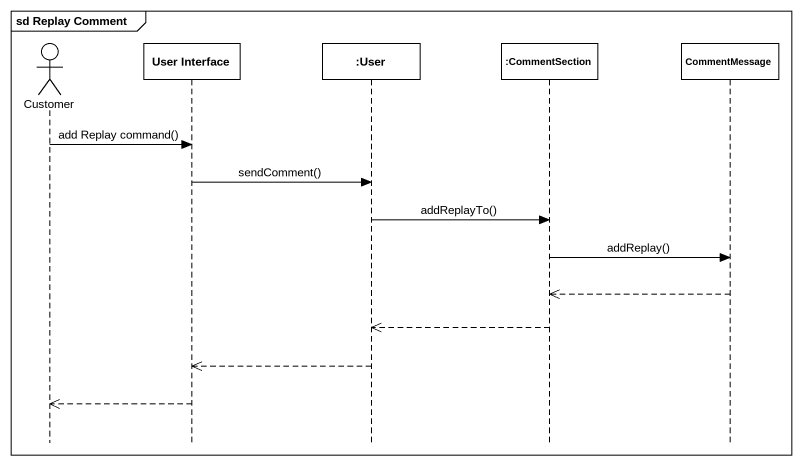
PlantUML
@startuml
mainframe sd Replay Comment
hide footbox
actor Customer
participant "User Interface" as User_Interface
participant ":User" as User
participant ":CommentSection" as CommentSection
participant CommentMessage

Customer -> User_Interface : add Replay command()
User_Interface -> User : sendComment()
User -> CommentSection : addReplayTo()
CommentSection -> CommentMessage : addReplay()
CommentMessage -->> CommentSection
CommentSection -->> User
User -->> User_Interface
User_Interface -->> Customer
@enduml
